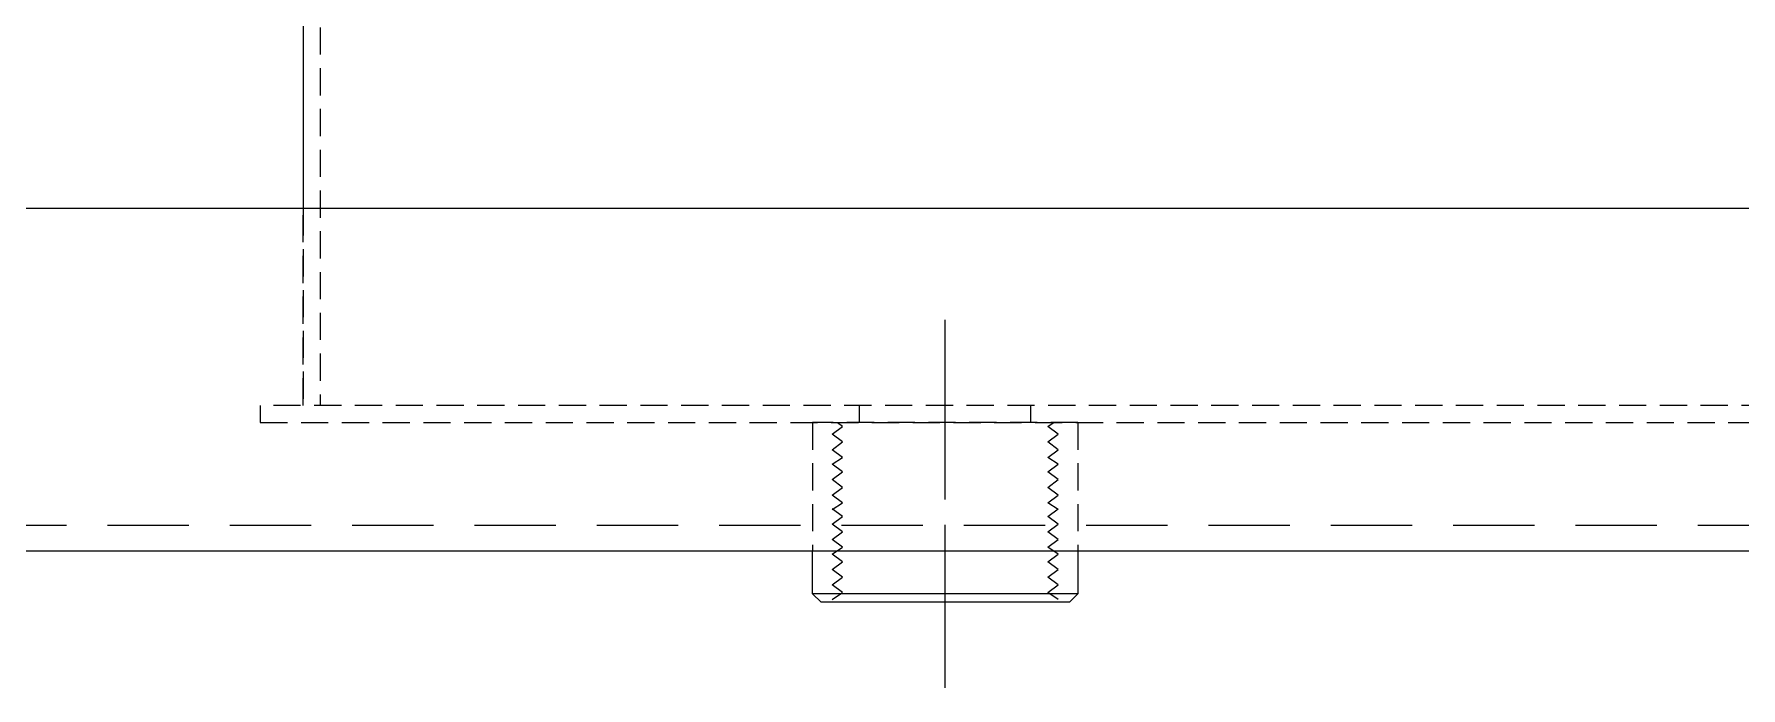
# Model space of a CAD drawing. Header units: millimetres. Extents: x 0 to 70370, y 0 to 11543.
# Drawn here: x 35754.9 to 35954.3, y 5272.2 to 5348.5 of the extents above; entities that cross this region are included whole.
import ezdxf

# ---------------------------------------------------------------- set-up
doc = ezdxf.new("R2010")
doc.units = ezdxf.units.MM
doc.linetypes.add('CENTER2', pattern=[28.575, 19.05, -3.175, 3.175, -3.175])
doc.linetypes.add('HIDDEN2', pattern=[4.7625, 3.175, -1.5875])
for name, color, linetype, lineweight in [('01_外形線', 7, 'Continuous', 25), ('03_かくれ線', 6, 'HIDDEN2', 13), ('04_中心線', 1, 'CENTER2', 9)]:
    doc.layers.add(name, color=color, linetype=linetype, lineweight=lineweight)

msp = doc.modelspace()

# ---------------------------------------------------------------- linework, layer by layer
for p, q in [((35845.846, 5283.179), (35845.846, 5288.179)), ((35876.846, 5288.179), (35876.846, 5283.179)), ((35846.846, 5282.179), (35845.846, 5283.179)), ((35876.846, 5283.179), (35845.846, 5283.179)), ((35875.846, 5282.179), (35876.846, 5283.179)), ((35875.846, 5282.179), (35846.846, 5282.179))]:
    msp.add_line(p, q)
at = {"layer": '01_外形線'}
msp.add_line((35786.346, 5673.179), (35786.346, 5328.179), dxfattribs=at)
msp.add_lwpolyline([(36501.346, 5328.179), (35711.346, 5328.179), (35706.346, 5323.179), (35706.346, 5288.179), (36506.346, 5288.179), (36506.346, 5323.179)], close=True, dxfattribs=at)
at = {"layer": '03_かくれ線'}
for p, q in [((35788.346, 5673.179), (35788.346, 5305.179)), ((35786.346, 5328.179), (35786.346, 5305.179)), ((35851.346, 5303.179), (35851.346, 5305.179)), ((35871.346, 5303.179), (35871.346, 5305.179)), ((35876.846, 5303.179), (35845.846, 5303.179)), ((35845.846, 5303.179), (35845.846, 5288.179)), ((35848.146, 5301.801), (35849.346, 5302.701)), ((35849.346, 5302.701), (35848.746, 5303.151)), ((35873.346, 5302.701), (35873.946, 5303.151)), ((35874.546, 5301.801), (35873.346, 5302.701)), ((35876.846, 5303.179), (35876.846, 5288.179)), ((35849.346, 5300.901), (35848.146, 5301.801)), ((35848.146, 5300.001), (35849.346, 5300.901)), ((35873.346, 5300.901), (35874.546, 5301.801)), ((35874.546, 5300.001), (35873.346, 5300.901)), ((35849.346, 5299.101), (35848.146, 5300.001)), ((35848.146, 5298.301), (35849.346, 5299.101)), ((35849.346, 5297.401), (35848.146, 5298.301)), ((35873.346, 5299.101), (35874.546, 5300.001)), ((35874.546, 5298.301), (35873.346, 5299.101)), ((35873.346, 5297.401), (35874.546, 5298.301)), ((35848.146, 5296.501), (35849.346, 5297.401)), ((35849.346, 5295.601), (35848.146, 5296.501)), ((35874.546, 5296.501), (35873.346, 5297.401)), ((35873.346, 5295.601), (35874.546, 5296.501)), ((35848.146, 5294.701), (35849.346, 5295.601)), ((35849.346, 5293.801), (35848.146, 5294.701)), ((35874.546, 5294.701), (35873.346, 5295.601)), ((35873.346, 5293.801), (35874.546, 5294.701)), ((35848.146, 5293.001), (35849.346, 5293.801)), ((35849.346, 5292.202), (35848.146, 5293.102)), ((35874.546, 5293.001), (35873.346, 5293.801)), ((35873.346, 5292.202), (35874.546, 5293.102)), ((35848.146, 5291.302), (35849.346, 5292.202)), ((35849.346, 5290.402), (35848.146, 5291.302)), ((35848.146, 5289.502), (35849.346, 5290.402)), ((35874.546, 5291.302), (35873.346, 5292.202)), ((35873.346, 5290.402), (35874.546, 5291.302)), ((35874.546, 5289.502), (35873.346, 5290.402)), ((35849.346, 5288.602), (35848.146, 5289.502)), ((35848.146, 5287.802), (35849.346, 5288.602)), ((35873.346, 5288.602), (35874.546, 5289.502)), ((35874.546, 5287.802), (35873.346, 5288.602)), ((35849.346, 5286.902), (35848.146, 5287.802)), ((35848.146, 5286.002), (35849.346, 5286.902)), ((35873.346, 5286.902), (35874.546, 5287.802)), ((35874.546, 5286.002), (35873.346, 5286.902)), ((35849.346, 5285.102), (35848.146, 5286.002)), ((35848.146, 5284.202), (35849.346, 5285.102)), ((35873.346, 5285.102), (35874.546, 5286.002)), ((35874.546, 5284.202), (35873.346, 5285.102)), ((35849.346, 5283.302), (35848.146, 5284.202)), ((35848.146, 5282.502), (35849.346, 5283.302)), ((35873.346, 5283.302), (35874.546, 5284.202)), ((35874.546, 5282.502), (35873.346, 5283.302))]:
    msp.add_line(p, q, dxfattribs=at)
at = {"layer": '03_かくれ線', "ltscale": 3}
msp.add_line((35706.346, 5291.179), (36506.346, 5291.179), dxfattribs=at)
at = {"layer": '03_かくれ線'}
msp.add_lwpolyline([(36181.346, 5328.179), (36181.346, 5305.179), (35786.346, 5305.179), (35786.346, 5328.179)], dxfattribs=at)
msp.add_lwpolyline([(35781.346, 5303.179), (36181.346, 5303.179), (36181.346, 5305.179), (35781.346, 5305.179)], close=True, dxfattribs=at)
at = {"layer": '04_中心線'}
for p, q in [((35861.346, 5272.179), (35861.346, 5315.179)), ((35861.346, 5294.179), (35861.346, 5314.179)), ((35861.346, 5294.179), (35861.346, 5314.179))]:
    msp.add_line(p, q, dxfattribs=at)

doc.saveas('drawing.dxf')
